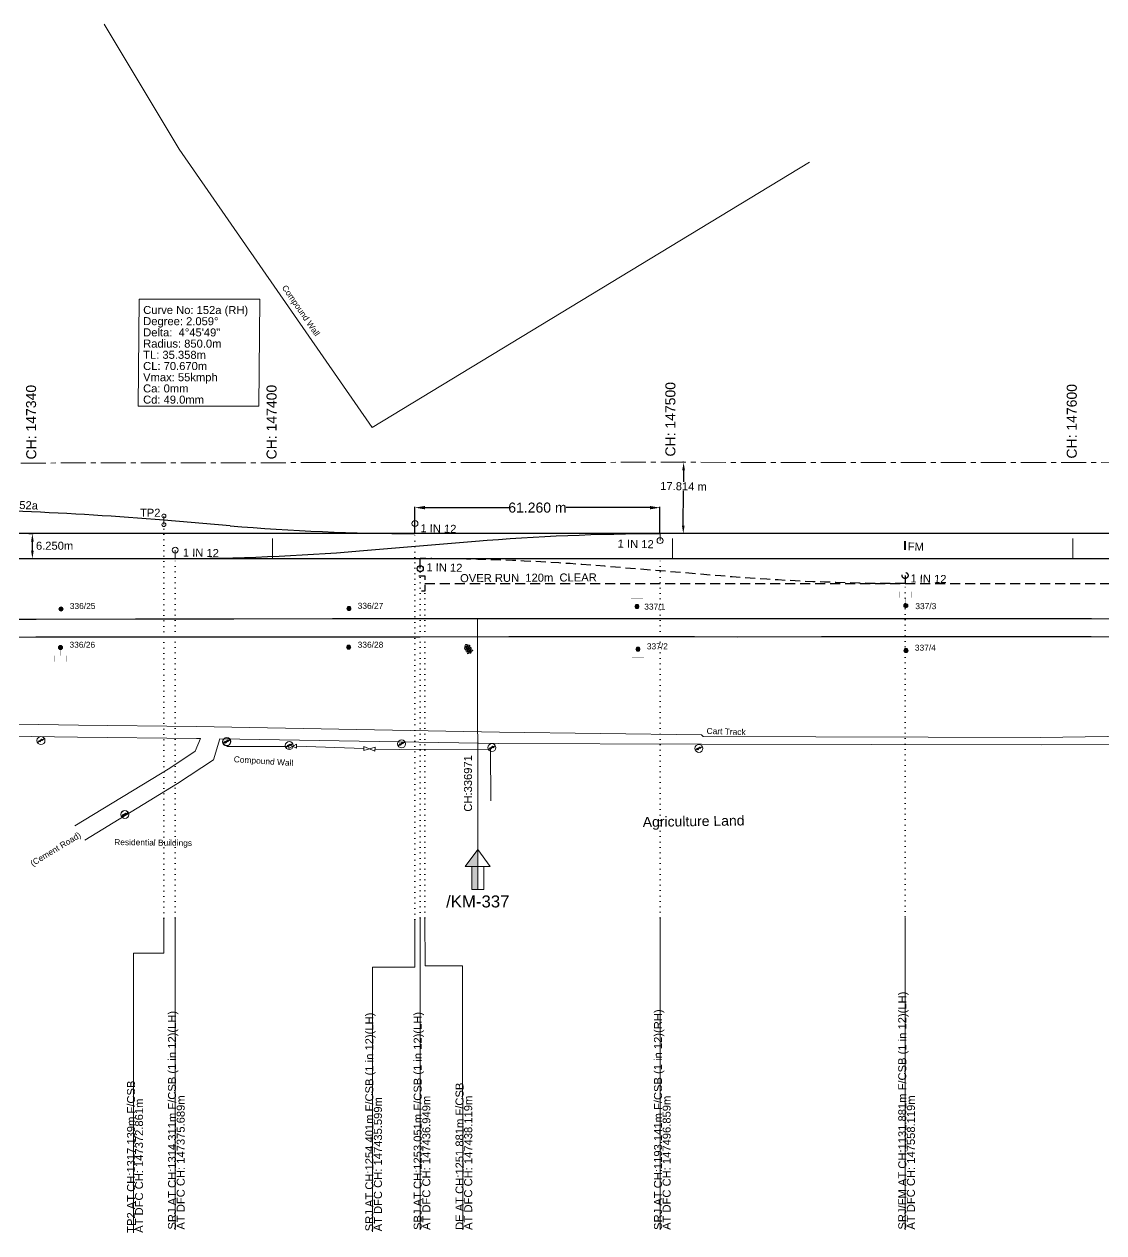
# Model space of a CAD drawing. Header units: metres. Extents: x 592467 to 614288, y 3398001 to 3402649.
# Drawn here: x 593389.7 to 593659.6, y 3398550.9 to 3398852.9 of the extents above; entities that cross this region are included whole.
import ezdxf
from ezdxf.enums import TextEntityAlignment as Align

# ---------------------------------------------------------------- set-up
doc = ezdxf.new("R2010")
doc.units = ezdxf.units.M
doc.header["$MEASUREMENT"] = 0
for name, pattern in [('CENTER', [2, 1.25, -0.25, 0.25, -0.25]), ('DASHED', [0.75, 0.5, -0.25]), ('DOT', [0.25, 0, -0.25])]:
    doc.linetypes.add(name, pattern=pattern)
doc.layers.get('0').update_dxf_attribs({"lineweight": 0})
doc.layers.get('Defpoints').update_dxf_attribs({"lineweight": 0})
for name, color, linetype, lineweight in [('Bounary Dim', 10, 'Continuous', 13), ('Cardinal_Leader', 10, 'Continuous', 0), ('Cart Track', 34, 'Continuous', 0), ('Compound Wall', 7, 'Continuous', 13), ('DFCC BOUNDARY', 6, 'CENTER', 0), ('Electric Pole', 7, 'Continuous', 13), ('Existing Chainage', 7, 'Continuous', 0), ('Existing IR Track', 143, 'Continuous', 0), ('Gate', 7, 'Continuous', 13), ('KM STONE', 7, 'Continuous', 0), ("NEW CHAWAPAIL STN. SRJ's", 10, 'Continuous', 0), ("NEW KHANNA CROSSING STN. SRJ's", 10, 'Continuous', 0), ('OHE MAST', 7, 'Continuous', 0), ('OHE MAST TEXT', 7, 'Continuous', 0), ('Proposed Chainage', 10, 'Continuous', 0), ('Proposed Curve_Details', 10, 'Continuous', 0), ('Proposed TPTC Chainages', 10, 'Continuous', 0), ('Side Details', 7, 'Continuous', 13), ('Sign Board', 7, 'Continuous', 13), ('Subroad Edge', 34, 'Continuous', 0), ('Text', 7, 'Continuous', 13)]:
    doc.layers.add(name, color=color, linetype=linetype, lineweight=lineweight)
doc.layers.add('NEW KHANNA LOOP LINES', color=1, linetype='Continuous')
doc.styles.add('ARIAL', font='arial.ttf')
doc.styles.get("Standard").update_dxf_attribs({"font": 'arial.ttf'})
doc.styles.add('Style-Arial', font='arial.ttf')
doc.styles.add('Text', font='arial.ttf', dxfattribs={"height": 2})
doc.dimstyles.new('DIM', dxfattribs={"dimtxt": 2.5, "dimasz": 2.5, "dimexe": 0.18, "dimexo": 0.0625, "dimgap": 0.09, "dimtad": 0, "dimtih": 1, "dimtoh": 1, "dimdec": 3, "dimzin": 0, "dimdsep": 46, "dimtxsty": 'Standard', "dimcen": 0.09, "dimaunit": 1, "dimadec": 5, "dimazin": 0, "dimtfac": 1, "dimtdec": 3, "dimtofl": 0, "dimtmove": 0, "dimatfit": 3, "dimfxl": 1, "dimtolj": 1, "dimtzin": 0, "dimarcsym": 0})
doc.dimstyles.get("Standard").update_dxf_attribs({"dimtxt": 8, "dimasz": 0.18, "dimexe": 0.18, "dimexo": 0.0625, "dimgap": 0.09, "dimtad": 0, "dimtih": 1, "dimtoh": 1, "dimdec": 3, "dimzin": 0, "dimdsep": 46, "dimtxsty": 'Standard', "dimcen": 0.09, "dimadec": 0, "dimazin": 0, "dimtfac": 1, "dimtdec": 3, "dimtofl": 0, "dimtmove": 0, "dimatfit": 3, "dimfxl": 1, "dimtolj": 1, "dimtzin": 0, "dimarcsym": 0})

# ---------------------------------------------------------------- blocks, each defined once
blk = doc.blocks.new('*D172')
at = {"layer": 'Bounary Dim', "color": 0, "lineweight": -2, "transparency": 16777216}
for p, q in [((593390.89, 3398725.59), (593391.97, 3398725.59)), ((593391.79, 3398721.34), (593391.79, 3398723.59)), ((593390.89, 3398719.34), (593391.97, 3398719.34))]:
    blk.add_line(p, q, dxfattribs=at)
at = {"layer": 'Bounary Dim', "color": 0, "lineweight": 13, "transparency": 16777216}
for points in [[(593391.46, 3398723.59), (593392.13, 3398723.59), (593391.79, 3398725.59)], [(593391.46, 3398721.34), (593392.13, 3398721.34), (593391.79, 3398719.34)]]:
    blk.add_solid(points, dxfattribs=at)
at = {"layer": 'Defpoints', "color": 0, "lineweight": 13, "transparency": 16777216}
for p in [(593390.83, 3398725.59), (593391.79, 3398725.59), (593390.83, 3398719.34)]:
    blk.add_point(p, dxfattribs=at)
at = {"layer": 'Bounary Dim', "color": 0, "transparency": 16777216, "insert": (593397.34, 3398722.54), "char_height": 2, "attachment_point": 5}
blk.add_mtext('\\A1;6.250m', dxfattribs=at)
blk = doc.blocks.new('GT')
at = {"layer": 'Gate'}
for p, q in [((-0.5, -0.5), (-0.5, 0.5)), ((-0.5, 0.5), (0.5, -0.5)), ((0.5, 0.5), (0.5, -0.5))]:
    blk.add_line(p, q, dxfattribs=at)
at = {"layer": 'Gate', "flags": 128}
blk.add_lwpolyline([(0.5, 0.5), (-0.5, -0.5)], dxfattribs=at)
blk = doc.blocks.new('EP')
at = {"extrusion": (0, 0, -1)}
blk.add_hatch(color=8, dxfattribs=at).paths.add_polyline_path([(-0.31, -0.24), (-0.94, -0.01), (-0.41, -0.1), (-0.43, 0.15), (0.21, -0.05), (0.21, 0.16), (0.93, -0.01), (0.31, 0.07), (0.31, -0.19), (-0.31, 0)])
at = {"color": 8}
for p, q in [((-0.93, -0.01), (-0.21, 0.16)), ((-0.31, 0.07), (-0.93, -0.01)), ((-0.31, -0.19), (-0.31, 0.07)), ((0.31, 0), (-0.31, -0.19)), ((-0.21, 0.16), (-0.21, -0.05)), ((-0.21, -0.05), (0.43, 0.15)), ((0.31, -0.24), (0.31, 0)), ((0.43, 0.15), (0.41, -0.1)), ((0.94, -0.01), (0.31, -0.24)), ((0.41, -0.1), (0.94, -0.01))]:
    blk.add_line(p, q, dxfattribs=at)
blk.add_circle((0, 0), 1, dxfattribs=at)
blk = doc.blocks.new('SIG')
for color, points in [(1, [(-0.22, 0.42, 0.180295), (-0.01, 0.33, -0.00255), (0.01, 0.33, -0.00255), (0.02, 0.33, 0.180295), (0.23, 0.42, -0.002654), (0.25, 0.44, 0.184495), (0.33, 0.65, 1.000001), (-0.32, 0.65, 0.184495), (-0.24, 0.44, -0.002654)]), (2, [(0.23, -0.23, -0.002654), (0.25, -0.21, 0.184495), (0.33, 0.01, 1.000001), (-0.32, 0.01, 0.184495), (-0.24, -0.21, -0.002654), (-0.22, -0.23, 0.180295), (-0.01, -0.32, -0.00255), (0.01, -0.32, -0.00255), (0.02, -0.32, 0.180295)]), (3, [(0.23, -0.88, -0.002654), (0.25, -0.86, 0.184495), (0.33, -0.64, 1.000001), (-0.32, -0.64, 0.184495), (-0.24, -0.86, -0.002654), (-0.22, -0.88, 0.395599)])]:
    blk.add_hatch(color=color).paths.add_polyline_path(points)
for p, q in [((-0.31, 0.98), (-0.32, -0.9)), ((0.33, -0.9), (0.32, 0.98))]:
    blk.add_line(p, q)
at = {"flags": 128}
for points in [[(-0.31, 0.98), (-0.81, 0.98, 0.198758), (-0.42, 0.41, 0.003814), (-0.31, 0.39)], [(-0.31, 0.33), (-0.81, 0.33, 0.198758), (-0.42, -0.23, 0.003727), (-0.32, -0.26)], [(0.32, 0.98), (0.82, 0.98, -0.198758), (0.44, 0.41, -0.003814), (0.32, 0.39)], [(0.32, 0.33), (0.82, 0.33, -0.198758), (0.44, -0.23, -0.003727), (0.33, -0.26)], [(-0.32, -0.32), (-0.81, -0.32, 0.198758), (-0.42, -0.88, 0.003639), (-0.32, -0.9)], [(0.33, -0.32), (0.82, -0.32, -0.198758), (0.44, -0.88, -0.003639), (0.33, -0.9)]]:
    blk.add_lwpolyline(points, format="xyb", dxfattribs=at)
for centre, radius, start, end in [((0.01, 0.91), 0.324, 12.4049, 167.5951), ((0.01, 0.81), 0.357, 27.7578, 152.2422), ((0.01, -0.9), 0.324, 181.4572, 358.5428)]:
    blk.add_arc(centre, radius, start, end)
blk = doc.blocks.new('OHE MAST')
at = {"layer": 'OHE MAST'}
h = blk.add_hatch(color=256, dxfattribs=at)
edge = h.paths.add_edge_path()
edge.add_arc((0, 0), 0.514, 0, 360)
at = {"layer": 'OHE MAST', "lineweight": 13, "const_width": 0.01, "flags": 128}
for points in [[(1.5, 3.5), (1.5, 2), (-1.5, 2), (-1.5, 3.5)], [(0, 2), (0, 0)]]:
    blk.add_lwpolyline(points, dxfattribs=at)
at = {"layer": 'OHE MAST'}
blk.add_circle((0, 0), 0.514, dxfattribs=at)
blk = doc.blocks.new('KM POST PLAN')
at = {"extrusion": (0, 0, -1)}
h = blk.add_hatch(color=256, dxfattribs=at)
h.paths.add_polyline_path([(0, -20), (0, -8.47), (3, -8.47), (3, -20)])
h.paths.add_polyline_path([(0, -8.47), (0, 0), (6.25, -8.47), (3, -8.47)], flags=16)
at = {"flags": 128}
for points in [[(0, 0), (-6.25, -8.47), (6.25, -8.47)], [(0, 0), (0, -20)], [(0, 0), (6.25, -8.47)], [(3, -8.47), (3, -20), (-3, -20), (-3, -8.47)]]:
    blk.add_lwpolyline(points, dxfattribs=at)
at = {"style": 'Style-Arial'}
blk.add_attdef('KM-POST', text='', height=6, dxfattribs=at).set_placement((0, -26, -263.95), align=Align.MIDDLE_CENTER)
blk = doc.blocks.new('*D210')
at = {"layer": 'Defpoints', "color": 0, "linetype": 'ByBlock', "lineweight": 13, "ltscale": 5}
for p in [(593554.56, 3398743.4), (593554.56, 3398743.4), (593554.47, 3398725.59)]:
    blk.add_point(p, dxfattribs=at)
at = {"layer": 'DFCC BOUNDARY', "color": 0, "linetype": 'ByBlock', "lineweight": -2, "ltscale": 5, "transparency": 16777216}
for p, q in [((593554.5, 3398743.4), (593554.38, 3398743.4)), ((593554.55, 3398741.4), (593554.53, 3398738.51)), ((593554.48, 3398727.59), (593554.52, 3398736.28)), ((593554.4, 3398725.59), (593554.29, 3398725.59))]:
    blk.add_line(p, q, dxfattribs=at)
at = {"layer": 'DFCC BOUNDARY', "color": 0, "linetype": 'ByBlock', "lineweight": 13, "ltscale": 5, "transparency": 16777216}
for points in [[(593554.21, 3398741.4), (593554.88, 3398741.4), (593554.56, 3398743.4)], [(593554.14, 3398727.59), (593554.81, 3398727.59), (593554.47, 3398725.59)]]:
    blk.add_solid(points, dxfattribs=at)
at = {"layer": 'DFCC BOUNDARY', "color": 0, "linetype": 'ByBlock', "ltscale": 5, "transparency": 16777216, "insert": (593554.53, 3398737.39), "char_height": 2, "attachment_point": 5, "rotation": 359.0208}
blk.add_mtext('\\A1;17.814 m', dxfattribs=at)
blk = doc.blocks.new('*D228')
at = {"color": 0, "lineweight": -2, "transparency": 16777216}
for p, q in [((593487.39, 3398725.65), (593487.39, 3398732.25)), ((593489.89, 3398732.07), (593510.83, 3398732.07)), ((593546.15, 3398732.07), (593525.22, 3398732.07)), ((593548.65, 3398725.66), (593548.65, 3398732.25))]:
    blk.add_line(p, q, dxfattribs=at)
at = {"color": 0, "lineweight": 13, "transparency": 16777216}
for points in [[(593489.89, 3398732.49), (593489.89, 3398731.65), (593487.39, 3398732.07)], [(593546.15, 3398732.49), (593546.15, 3398731.65), (593548.65, 3398732.07)]]:
    blk.add_solid(points, dxfattribs=at)
at = {"layer": 'Defpoints', "color": 0, "lineweight": 13}
for p in [(593548.65, 3398732.07), (593487.39, 3398725.59), (593548.65, 3398725.6, 18.4)]:
    blk.add_point(p, dxfattribs=at)
at = {"color": 0, "lineweight": 13, "transparency": 16777216, "insert": (593518.02, 3398732.07), "char_height": 2.5, "attachment_point": 5}
blk.add_mtext('\\A1;61.260 m', dxfattribs=at)

msp = doc.modelspace()

# ---------------------------------------------------------------- linework, layer by layer
at = {"layer": 'Bounary Dim', "lineweight": 30, "flags": 128}
msp.add_lwpolyline([(593051.8347, 3398714.5897), (593278.9378, 3398718.4716), (593283.9371, 3398718.5569), (593288.9364, 3398718.6413), (593293.9357, 3398718.724), (593298.935, 3398718.8041), (593303.9344, 3398718.8807), (593308.9339, 3398718.953), (593313.9334, 3398719.0201), (593318.9331, 3398719.0811, -0.00149498), (593340.46, 3398719.2651), (593345.46, 3398719.2895), (593350.46, 3398719.3079), (593355.4599, 3398719.3211), (593360.4599, 3398719.3299), (593365.4599, 3398719.3352), (593370.4599, 3398719.338), (593375.4599, 3398719.339), (593380.4599, 3398719.3392), (596257.2655, 3398719.3392)], format="xyb", dxfattribs=at)
at = {"layer": 'Cardinal_Leader', "linetype": 'Continuous', "lineweight": 13}
msp.add_line((593424.6569, 3398727.8425), (593424.6569, 3398729.9636), dxfattribs=at)
for centre in [(593424.6569, 3398729.9636), (593424.6569, 3398727.8425)]:
    msp.add_circle(centre, 0.5, dxfattribs=at)
at = {"layer": 'Cart Track', "lineweight": 13, "flags": 128}
for points in [[(594168.0126, 3398618.8573), (594154.3703, 3398641.5986), (594137.7572, 3398668.3437), (594129.8431, 3398676.6765), (594109.3325, 3398678.4455), (594034.8517, 3398678.2304), (594019.9807, 3398677.9784), (594011.0011, 3398677.2106), (593930.7601, 3398679.4856), (593826.9281, 3398679.7095), (593737.8793, 3398676.0531), (593643.8637, 3398674.6544), (593559.4635, 3398674.9208)], [(594165.3255, 3398619.2688), (594152.4366, 3398640.5797), (594135.8481, 3398667.2736), (594128.5277, 3398674.2577), (594109.0101, 3398675.6776), (594034.6504, 3398675.816), (594019.812, 3398675.8246), (594010.7709, 3398675.228), (593973.492, 3398675.0767), (593930.7861, 3398677.3635), (593827.3785, 3398677.1106), (593738.1036, 3398673.1237), (593644.0275, 3398672.8179), (593559.0513, 3398672.9679)]]:
    msp.add_lwpolyline(points, dxfattribs=at)
at = {"layer": 'Compound Wall', "lineweight": 13, "flags": 128}
for points in [[(593586.0069, 3398818.3983), (593476.718, 3398752.083), (593428.4842, 3398821.6309), (593409.7343, 3398852.8887)], [(593455.913, 3398672.3837), (593440.3806, 3398672.4058)], [(593474.6385, 3398671.8697), (593457.774, 3398672.4343)], [(593483.5423, 3398671.6033), (593477.4287, 3398671.6784)], [(593506.267, 3398671.7485), (593483.5423, 3398671.6033)], [(593506.3382, 3398658.7833), (593506.267, 3398671.7485)]]:
    msp.add_lwpolyline(points, dxfattribs=at)
at = {"layer": 'DFCC BOUNDARY', "lineweight": 20, "ltscale": 5, "flags": 128}
msp.add_lwpolyline([(593268.8771, 3398743.1241), (593288.3142, 3398743.1435), (593298.9263, 3398743.1753), (593317.7169, 3398743.181), (593335.6749, 3398743.1861), (593351.9154, 3398743.1939), (593368.3098, 3398743.2018), (593392.6865, 3398743.2236), (593417.5452, 3398743.2458), (593442.0441, 3398743.2881), (593466.7158, 3398743.3307), (593488.7282, 3398743.3555), (593511.3451, 3398743.381), (593534.1889, 3398743.3927), (593557.0265, 3398743.4043), (593567.7863, 3398743.3482), (593589.0729, 3398743.37), (593609.4741, 3398743.3909), (593633.306, 3398743.3884), (593656.7586, 3398743.3857), (593673.8735, 3398743.1686), (593686.5501, 3398743.197), (593699.0935, 3398743.2251), (593718.6266, 3398743.2403), (593737.8059, 3398743.2553), (593756.8231, 3398743.2997), (593797.1201, 3398743.3617), (593818.3483, 3398743.3793), (593837.357, 3398743.3961), (593856.1608, 3398743.4126), (593876.9616, 3398743.4386), (593897.7088, 3398743.4645), (593906.3201, 3398743.48), (593939.2807, 3398743.5394), (593959.3447, 3398743.5373), (593980.7312, 3398743.535), (593998.4939, 3398743.5517), (594017.8866, 3398743.5699), (594036.0937, 3398743.5946), (594054.2109, 3398743.6191), (594072.1761, 3398743.6373), (594108.2843, 3398743.6738), (594147.416, 3398743.7135), (594168.1093, 3398743.7345), (594186.979, 3398743.754), (594205.6028, 3398743.7733), (594225.9301, 3398743.7872), (594237.9238, 3398743.7952), (594237.9196, 3398742.7952), (594246.1787, 3398742.8007), (594265.213, 3398745.3513), (594301.4312, 3398745.2849), (594322.3221, 3398745.1979), (594339.0716, 3398744.8566), (594359.6626, 3398744.4371), (594381.9386, 3398743.9832), (594399.0159, 3398743.706), (594418.7512, 3398742.9194), (594438.513, 3398742.9353), (594451.6044, 3398745.9497), (594476.457, 3398745.9507), (594496.0336, 3398745.9479), (594515.4148, 3398745.9638), (594530.3381, 3398745.9473), (594545.0878, 3398745.9737), (594564.601, 3398745.958), (594583.9475, 3398745.9736), (594595.507, 3398745.9758), (594606.8225, 3398745.9636), (594627.8219, 3398745.9736), (594639.5874, 3398745.6406), (594667.1861, 3398745.3165), (594680.5599, 3398745.4403), (594682.5021, 3398840.4816), (594688.9277, 3398840.4825), (594703.0126, 3398840.4846), (594719.2746, 3398840.4869), (594738.4574, 3398840.4897), (594757.0914, 3398840.4924), (594778.0674, 3398840.4016), (594799.3073, 3398840.574), (594817.2335, 3398840.5933), (594834.3037, 3398840.5887), (594852.615, 3398840.5913), (594871.1729, 3398840.509), (594890.906, 3398840.5119), (594910.5806, 3398840.5148), (594929.8096, 3398840.5176), (594947.7981, 3398840.5202), (594967.4417, 3398840.5231), (594987.1778, 3398840.5259), (595007.1414, 3398840.5289), (595022.5701, 3398840.5311), (595045.9549, 3398840.5422), (595068.2138, 3398840.5377), (595086.7086, 3398840.5404), (595107.9878, 3398840.5435), (595127.673, 3398840.5464), (595144.6457, 3398840.5489), (595150.5109, 3398840.5497), (595187.8779, 3398840.5552), (595205.7616, 3398840.5578), (595223.4319, 3398840.5604), (595243.3301, 3398841.4475), (595262.0911, 3398841.5534), (595282.5826, 3398841.669), (595302.3681, 3398841.7807), (595325.1405, 3398841.9092), (595347.3125, 3398842.9304), (595367.3755, 3398842.1476), (595386.8651, 3398842.2576), (595406.3761, 3398842.9706), (595424.7372, 3398842.4713), (595444.5499, 3398842.5832), (595464.7333, 3398842.6971), (595486.5306, 3398843.0158), (595507.7569, 3398843.0072), (595526.8666, 3398842.9804), (595545.3973, 3398842.9545), (595565.1541, 3398843.0179), (595585.7252, 3398843.084), (595605.1683, 3398843.0188), (595623.8392, 3398842.9562), (595642.921, 3398842.9896), (595662.5621, 3398843.024), (595680.431, 3398842.9966), (595697.7129, 3398842.9701), (595715.2456, 3398842.9929), (595732.8123, 3398843.0158), (595750.9853, 3398842.9876), (595767.8894, 3398842.9612), (595781.8971, 3398842.9932), (595795.7138, 3398843.0251), (595814.9902, 3398843.0046), (595833.9698, 3398842.9844), (595853.495, 3398842.9364), (595872.6252, 3398842.8893), (595890.6274, 3398842.8809), (595908.2519, 3398842.8727), (595926.8519, 3398842.8605), (595944.9598, 3398842.8486), (595964.0203, 3398842.8468), (595982.503, 3398842.8508), (595994.2367, 3398842.872), (596006.0036, 3398842.8933), (596025.3049, 3398842.8841), (596043.9126, 3398842.8753), (596062.8809, 3398842.8979), (596081.9844, 3398842.9207), (596102.4268, 3398842.9045), (596102.3585, 3398756.9045), (596102.3588, 3398756.9045), (596122.4377, 3398756.8886), (596141.3547, 3398756.9025), (596166.8406, 3398756.9237), (596178.3544, 3398756.9248), (596196.2489, 3398756.9263), (596214.2914, 3398756.9547), (596232.02, 3398756.9826), (596251.3222, 3398756.9534), (596270.2259, 3398756.9249), (596289.582, 3398756.9141), (596308.8674, 3398756.9032), (596328.6403, 3398756.9216), (596348.4184, 3398756.9401), (596367.4289, 3398756.926), (596386.1104, 3398756.9122), (596405.4004, 3398756.8905), (596424.1821, 3398756.8694), (596441.6776, 3398756.8692), (596496.5673, 3398760.351), (596498.1499, 3398735.4012), (596498.3697, 3398731.9357)], dxfattribs=at)
at = {"layer": 'Existing Chainage', "linetype": 'Continuous', "lineweight": 13, "flags": 128}
msp.add_lwpolyline([(593503.1246, 3398646.622), (593503.031, 3398704.3717)], dxfattribs=at)
at = {"layer": 'Existing IR Track', "color": 0, "lineweight": 30, "flags": 128}
for points in [[(593368.3287, 3398704.2018), (593392.7214, 3398704.2236), (593417.5801, 3398704.2458), (593442.1114, 3398704.2882), (593466.7831, 3398704.3307), (593488.7722, 3398704.3556), (593511.3891, 3398704.3811), (593534.2088, 3398704.3927), (593556.9348, 3398704.4043), (593567.7046, 3398704.3481), (593589.1128, 3398704.37), (593609.4921, 3398704.3909), (593633.3021, 3398704.3884), (593656.5089, 3398704.3858), (593673.6698, 3398704.168)], [(593367.7931, 3398699.7268), (593392.6656, 3398699.7558), (593417.6011, 3398699.7848), (593442.0535, 3398699.801), (593466.5516, 3398699.8172), (593488.7142, 3398699.8259), (593510.9053, 3398699.8346), (593534.1513, 3398699.856), (593557.3158, 3398699.8773), (593568.0167, 3398699.8263), (593589.0563, 3398699.8508), (593610.2694, 3398699.8754), (593633.2449, 3398699.8682), (593656.4038, 3398699.8599), (593673.6679, 3398699.641)]]:
    msp.add_lwpolyline(points, dxfattribs=at)
at = {"layer": "NEW CHAWAPAIL STN. SRJ's", "linetype": 'DOT', "lineweight": 18, "ltscale": 5, "flags": 128}
for points in [[(593424.6569, 3398629.4967), (593424.6569, 3398728.9126)], [(593487.3922, 3398629.1605), (593487.3923, 3398725.5987)], [(593427.4853, 3398629.6041), (593427.4853, 3398719.3392)], [(593488.7453, 3398629.5833), (593488.7453, 3398719.3392)], [(593548.6549, 3398629.6058), (593548.6549, 3398719.3392)], [(593609.9095, 3398629.8024), (593609.9149, 3398713.0892)]]:
    msp.add_lwpolyline(points, dxfattribs=at)
at = {"layer": "NEW CHAWAPAIL STN. SRJ's", "color": 5, "linetype": 'DOT', "lineweight": 18, "ltscale": 5, "flags": 128}
msp.add_lwpolyline([(593489.9149, 3398629.6057), (593489.9149, 3398713.0892)], dxfattribs=at)
at = {"layer": "NEW KHANNA CROSSING STN. SRJ's", "color": 10, "linetype": 'Continuous', "lineweight": 18, "elevation": 18.4048, "flags": 128}
for points in [[(593487.3949, 3398728.0987), (593487.3949, 3398725.5987)], [(593548.6549, 3398723.8487), (593548.6549, 3398725.5987)]]:
    msp.add_lwpolyline(points, dxfattribs=at)
at = {"layer": "NEW KHANNA CROSSING STN. SRJ's", "color": 10, "linetype": 'Continuous', "lineweight": 18, "const_width": 0.5, "flags": 128}
msp.add_lwpolyline([(593609.9149, 3398721.5227), (593609.9149, 3398723.7542)], dxfattribs=at)
at = {"layer": "NEW KHANNA CROSSING STN. SRJ's", "color": 10, "linetype": 'Continuous', "lineweight": 18, "flags": 128}
for points in [[(593427.4853, 3398721.45), (593427.4853, 3398719.3487)], [(593424.6569, 3398629.4967), (593424.6569, 3398620.7034), (593417.0568, 3398620.7034), (593417.0568, 3398550.8514)], [(593427.4853, 3398551.5805), (593427.4853, 3398629.6041)], [(593476.7858, 3398551.137), (593476.7858, 3398617.1976), (593487.3949, 3398617.1976), (593487.3922, 3398629.1605)], [(593488.7453, 3398551.5597), (593488.7453, 3398629.5833)], [(593609.9149, 3398551.5805), (593609.9097, 3398629.6041)]]:
    msp.add_lwpolyline(points, dxfattribs=at)
at = {"layer": "NEW KHANNA CROSSING STN. SRJ's", "linetype": 'Continuous', "lineweight": 18, "flags": 128}
for points in [[(593499.3633, 3398551.5805), (593499.3316, 3398617.6062), (593489.9201, 3398617.6036), (593489.9149, 3398629.6057)], [(593548.6549, 3398551.5823), (593548.6549, 3398629.6058)]]:
    msp.add_lwpolyline(points, dxfattribs=at)
at = {"layer": "NEW KHANNA CROSSING STN. SRJ's", "color": 10, "linetype": 'Continuous', "lineweight": 20}
for centre in [(593487.3949, 3398728.0987, 18.4048), (593548.6549, 3398723.8487, 18.4048), (593427.4853, 3398721.45)]:
    msp.add_circle(centre, 0.75, dxfattribs=at)
at = {"layer": 'NEW KHANNA LOOP LINES', "linetype": 'Continuous', "lineweight": 25, "flags": 128}
for points in [[(593441.2249, 3398727.5224), (593424.6569, 3398728.9031, 0.02078817), (593354.0687, 3398731.8392), (593284.6828, 3398731.8392)], [(593427.4853, 3398719.3487, 0.02078913), (593473.5774, 3398721.2659), (593502.5656, 3398723.6815, -0.02078789), (593548.6549, 3398725.5987, -0.02078789)]]:
    msp.add_lwpolyline(points, format="xyb", dxfattribs=at)
for points in [[(593487.3949, 3398725.5892), (593284.6828, 3398725.5892)], [(594773.3894, 3398725.5892), (593474.2356, 3398725.5892)], [(593488.7453, 3398716.8392), (593488.7453, 3398719.3392)]]:
    msp.add_lwpolyline(points, dxfattribs=at)
at = {"layer": 'NEW KHANNA LOOP LINES', "linetype": 'DASHED', "lineweight": 25, "ltscale": 5, "flags": 128}
msp.add_lwpolyline([(593609.9149, 3398713.0892, -0.02078913), (593563.8228, 3398715.0063), (593534.8346, 3398717.422, 0.02078789), (593488.7453, 3398719.3392, 0.02078789)], format="xyb", dxfattribs=at)
for points in [[(593488.4149, 3398715.0152), (593489.9149, 3398715.0152), (593489.9149, 3398711.1632), (593488.4149, 3398711.1632)], [(593609.9149, 3398715.118), (593609.9149, 3398713.0892)], [(593489.9149, 3398713.0892), (594635.6794, 3398713.0892)]]:
    msp.add_lwpolyline(points, dxfattribs=at)
at = {"layer": 'NEW KHANNA LOOP LINES', "linetype": 'Continuous', "lineweight": 25}
msp.add_circle((593488.7453, 3398716.8392), 0.75, dxfattribs=at)
at = {"layer": 'NEW KHANNA LOOP LINES', "linetype": 'DASHED', "lineweight": 25, "ltscale": 5}
msp.add_circle((593609.9149, 3398715.118), 0.75, dxfattribs=at)
at = {"layer": 'NEW KHANNA LOOP LINES', "linetype": 'Continuous', "lineweight": 25}
msp.add_arc((593487.3947, 3399280.5987, 18.4048), 555, 265.228119, 270.000023, dxfattribs=at)
at = {"layer": 'Proposed Chainage', "linetype": 'Continuous', "lineweight": 0, "flags": 128}
for points in [[(593451.7959, 3398724.3392), (593451.7959, 3398719.3392)], [(593551.7959, 3398724.3392), (593551.7959, 3398719.3392)], [(593651.7959, 3398724.3392), (593651.7959, 3398719.3392)]]:
    msp.add_lwpolyline(points, dxfattribs=at)
at = {"layer": 'Proposed Curve_Details', "color": 5}
msp.add_lwpolyline([(593418.2124, 3398757.4062), (593418.4437, 3398784.1651), (593448.6284, 3398784.1651), (593448.3971, 3398757.4062)], close=True, dxfattribs=at)
at = {"layer": 'Subroad Edge', "lineweight": 13, "flags": 128}
for points in [[(593559.4635, 3398674.9208), (593559.0095, 3398675.2599), (593508.5352, 3398675.954), (593432.7275, 3398677.3861), (593403.3466, 3398677.7285), (593368.4815, 3398678.2697), (593355.9938, 3398678.3144), (593341.678, 3398678.43), (593326.8954, 3398678.4549)], [(593351.6777, 3398654.4974), (593339.9262, 3398675.3255), (593341.6835, 3398675.4041), (593356.0511, 3398675.7614), (593368.6924, 3398675.1869), (593403.0727, 3398674.679), (593432.7786, 3398674.4141), (593433.8161, 3398674.4052), (593432.4894, 3398671.2123), (593426.1435, 3398666.9828), (593402.3883, 3398652.5398)], [(593559.0513, 3398672.9679), (593508.2884, 3398673.0924), (593438.6711, 3398674.3387), (593437.0761, 3398669.0858), (593428.0908, 3398663.1488), (593404.8781, 3398648.997)]]:
    msp.add_lwpolyline(points, dxfattribs=at)

# ---------------------------------------------------------------- block references
at = {"layer": 'Electric Pole', "xscale": 0.9997078270338552, "yscale": 0.9997078270338552, "zscale": 0.9997078270338552, "rotation": 210.979233574599}
for p in [(593393.9409, 3398673.8705), (593440.2992, 3398673.5427), (593440.3935, 3398673.6292), (593456.0019, 3398672.6297), (593484.0682, 3398673.0472), (593506.6568, 3398672.113), (593558.373, 3398671.9136), (593414.8686, 3398655.377), (593414.9282, 3398655.3892)]:
    msp.add_blockref('EP', p, dxfattribs=at)
at = {"layer": 'Gate', "yscale": 0.9997078267755782}
for p, xscale, zscale, rotation in [((593456.8435, 3398672.409), 1.86172574652973, 1.364251369841855, 181.2441649805945), ((593476.0312, 3398671.7766), 2.791668310105984, 1.670584526258491, 176.2441649799976)]:
    msp.add_blockref('GT', p, dxfattribs=dict(at, xscale=xscale, zscale=zscale, rotation=rotation))
at = {"layer": 'KM STONE'}
ref = msp.add_blockref('KM POST PLAN', (593503.0976, 3398646.6585), dxfattribs=dict(at, xscale=0.4999999999999991, yscale=0.4999999999999991, zscale=0.4999999999999991, rotation=0.06446838102676605))
ref.add_attrib('KM-POST', '/KM-337', dxfattribs={"layer": '0', "height": 3, "rotation": 0.064468, "style": 'Style-Arial'}).set_placement((593503.1122, 3398633.6585), align=Align.MIDDLE_CENTER)
at = {"layer": 'OHE MAST'}
for p, rotation in [((593398.9534, 3398706.7347), 6.422904453660895e-05), ((593470.8981, 3398706.8547), 6.422904453660895e-05), ((593542.8817, 3398707.3685), 6.422904453660895e-05), ((593610.0951, 3398707.5819), 6.422904453660895e-05), ((593398.8203, 3398697.1114), 180.0000642290445), ((593470.8289, 3398697.1999), 180.0000642290445), ((593543.139, 3398696.7088), 180.0000642290445), ((593610.1426, 3398696.3624), 180.0000642290445)]:
    msp.add_blockref('OHE MAST', p, dxfattribs=dict(at, rotation=rotation))
at = {"layer": 'Sign Board', "xscale": 0.9997078270338552, "yscale": 0.9997078270338552, "zscale": 0.9997078270338552, "rotation": 210.979233574599}
msp.add_blockref('SIG', (593500.7094, 3398696.7874), dxfattribs=at)

# ---------------------------------------------------------------- texts
at = {"layer": 'Cart Track', "style": 'Text'}
msp.add_text('Cart Track', height=1.5, rotation=358.197757, dxfattribs=at).set_placement((593560.2728, 3398675.5405))
at = {"layer": 'Existing Chainage', "lineweight": 0, "insert": (593500.6666, 3398670.2264), "char_height": 2, "attachment_point": 6, "rotation": 90.06439, "line_spacing_factor": 0.6, "style": 'Style-Arial'}
msp.add_mtext('CH:336971', dxfattribs=at)
at = {"layer": "NEW KHANNA CROSSING STN. SRJ's", "linetype": 'Continuous', "lineweight": 13, "char_height": 2, "attachment_point": 4, "rotation": 358.979234, "line_spacing_factor": 0.60036, "style": 'Style-Arial'}
for s, insert in [('1 IN 12', (593488.7691, 3398726.9223)), ('1 IN 12', (593538.0781, 3398723.0834)), ('1 IN 12', (593429.3975, 3398720.8688)), ('FM', (593610.5812, 3398722.3728)), ('1 IN 12', (593490.2707, 3398717.1902))]:
    msp.add_mtext(s, dxfattribs=dict(at, insert=insert))
at = {"layer": "NEW KHANNA CROSSING STN. SRJ's", "linetype": 'Continuous', "lineweight": 13, "char_height": 2, "attachment_point": 4, "rotation": 89.999995, "line_spacing_factor": 0.648, "style": 'Style-Arial'}
for s, insert, width in [('SRJ/FM AT CH:1131.881m F/CSB (1 in 12)(LH)\\PAT DFC CH: 147558.119m ', (593610.2979, 3398551.6636), 68.686025), ('SRJ AT CH:1314.311m F/CSB (1 in 12)(LH)\\PAT DFC CH: 147375.689m ', (593427.7937, 3398551.6636), 68.686025), ('SBJ AT CH:1253.051m F/CSB (1 in 12)(LH)\\P\\pt12;AT DFC CH: 147436.949m ', (593489.1791, 3398551.5597), 96.534974), ('SRJ AT CH:1193.141m F/CSB (1 in 12)(RH)\\PAT DFC CH: 147496.859m ', (593549.2432, 3398551.5823), 61.970179), ('SRJ AT CH:1254.401m F/CSB (1 in 12)(LH)\\PAT DFC CH: 147435.599m ', (593477.0952, 3398551.22), 68.686025), ('DE AT CH:1251.881m F/CSB\\PAT DFC CH: 147438.119m ', (593499.6459, 3398551.5805), 61.052137)]:
    msp.add_mtext(s, dxfattribs=dict(at, insert=insert, width=width))
at = {"layer": 'NEW KHANNA LOOP LINES', "linetype": 'Continuous', "lineweight": 0, "style": 'ARIAL'}
msp.add_text('TP2', height=2, rotation=0.116908, dxfattribs=at).set_placement((593418.6777, 3398729.7913, 18.4048))
at = {"layer": 'NEW KHANNA LOOP LINES', "linetype": 'Continuous', "lineweight": 25, "insert": (593496.69, 3398714.4141), "char_height": 2, "width": 39.954132, "attachment_point": 4, "rotation": 0.38512, "line_spacing_factor": 0.60036, "style": 'Style-Arial'}
msp.add_mtext('\\pi-6,l8,t8;OVER RUN  120m  CLEAR', dxfattribs=at)
at = {"layer": 'NEW KHANNA LOOP LINES', "linetype": 'DASHED', "lineweight": 25, "ltscale": 5, "insert": (593611.2452, 3398714.3959), "char_height": 2, "attachment_point": 4, "rotation": 358.979234, "line_spacing_factor": 0.60036, "style": 'Style-Arial'}
msp.add_mtext('1 IN 12', dxfattribs=at)
at = {"layer": 'OHE MAST TEXT', "style": 'ARIAL'}
for s, p in [('336/25', (593401.1447, 3398706.7315)), ('336/27', (593473.0933, 3398706.7823)), ('337/1', (593544.7194, 3398706.5869)), ('337/3', (593612.4688, 3398706.7077)), ('336/26', (593401.0683, 3398697.0558)), ('336/28', (593473.0995, 3398697.0746)), ('337/2', (593545.3605, 3398696.6699)), ('337/4', (593612.3575, 3398696.3195))]:
    msp.add_text(s, height=1.5, rotation=359.979234, dxfattribs=at).set_placement(p)
at = {"layer": 'Proposed Chainage', "color": 1, "lineweight": 0, "char_height": 2.5, "attachment_point": 4, "line_spacing_factor": 0.6, "style": 'Style-Arial'}
for s, insert, rotation in [('CH: 147500', (593551.2665, 3398744.833), 90), ('CH: 147600', (593651.5814, 3398744.331), 90), ('CH: 147340', (593391.5244, 3398744.1106), 90.163465), ('CH: 147400', (593451.5856, 3398744.1301), 90)]:
    msp.add_mtext(s, dxfattribs=dict(at, insert=insert, rotation=rotation))
at = {"layer": 'Proposed Curve_Details', "color": 1, "style": 'ARIAL'}
msp.add_text('Curve No: 152a', height=2, rotation=358.142101, dxfattribs=at).set_placement((593373.5963, 3398732.2295))
at = {"layer": 'Proposed Curve_Details', "color": 5, "lineweight": 0, "insert": (593419.4638, 3398758.0415), "char_height": 2, "attachment_point": 7, "rotation": 359.936367, "line_spacing_factor": 0.84, "style": 'Style-Arial'}
msp.add_mtext('Curve No: {\\fArial|b0|i0|c0|p34;152a (RH)}\\P{\\fArial|b0|i0|c0|p34;Degree: 2.059°\\PDelta:  4°45\'49"\\PRadius: 850.}0m\\PTL: 35.358m\\PCL: 70.670m\\PVmax: 55kmph\\PCa: 0mm\\PCd: 49.0mm', dxfattribs=at)
at = {"layer": 'Proposed TPTC Chainages', "lineweight": 13, "insert": (593417.462, 3398550.8514), "char_height": 2, "width": 49.768453, "attachment_point": 4, "rotation": 90, "line_spacing_factor": 0.6, "style": 'ARIAL'}
msp.add_mtext('TP2 {\\fArial|b0|i0|c0|p39;AT CH:1317.139m F/CSB\\PAT DFC CH: 147372.861m}', dxfattribs=at)
at = {"layer": 'Side Details', "style": 'ARIAL'}
msp.add_text('Agriculture Land', height=2.5, rotation=0.893737, dxfattribs=at).set_placement((593544.3554, 3398652.2723))
at = {"layer": 'Subroad Edge', "style": 'Text'}
msp.add_text('(Cement Road)', height=1.5, rotation=31.299376, dxfattribs=at).set_placement((593391.856, 3398642.3829))
at = {"layer": 'Text', "color": 0, "style": 'ARIAL'}
for s, rotation, p in [('Compound Wall', 304.473395, (593454.0791, 3398787.0396)), ('Compound Wall', 356.301054, (593442.0842, 3398668.4782)), ('Residential Buildings', 359.320066, (593412.2394, 3398647.756))]:
    msp.add_text(s, height=1.5, rotation=rotation, dxfattribs=at).set_placement(p)

# ---------------------------------------------------------------- dimensions: what is measured, and where the dimension line sits
at = {"color": 6, "lineweight": 13}
dim = msp.add_linear_dim(base=(593548.6549, 3398732.0705), p1=(593487.3949, 3398725.5892), p2=(593548.6549, 3398725.5987, 18.4048), dimstyle='DIM', override={"dimpost": ' m'}, dxfattribs=at)
dim.commit()
dim.dimension.update_dxf_attribs({"geometry": '*D228', "text_midpoint": (593518.0249, 3398732.0705)})
at = {"layer": 'Bounary Dim'}
dim = msp.add_linear_dim(base=(593391.795, 3398725.5891), p1=(593390.8278, 3398719.3395), p2=(593390.8301, 3398725.5895), angle=89.978447, dimstyle='Standard', override={"dimtxt": 2, "dimasz": 2, "dimdsep": 0, "dimpost": 'm', "dimtmove": 2}, dxfattribs=at)
dim.commit()
dim.dimension.update_dxf_attribs({"geometry": '*D172', "text_midpoint": (593397.3439, 3398722.5382), "dimtype": 161, "text_rotation": 180})
at = {"layer": 'DFCC BOUNDARY', "linetype": 'ByBlock', "ltscale": 5}
dim = msp.add_linear_dim(base=(593554.5587, 3398743.4031), p1=(593554.466, 3398725.5892), p2=(593554.5587, 3398743.4031), angle=89.701851, dimstyle='DIM', override={"dimtxt": 2, "dimasz": 2, "dimtad": 3, "dimpost": ' m'}, dxfattribs=at)
dim.commit()
dim.dimension.update_dxf_attribs({"geometry": '*D210', "text_midpoint": (593554.5274, 3398737.394), "dimtype": 161, "text_rotation": 210})

doc.saveas('drawing.dxf')
